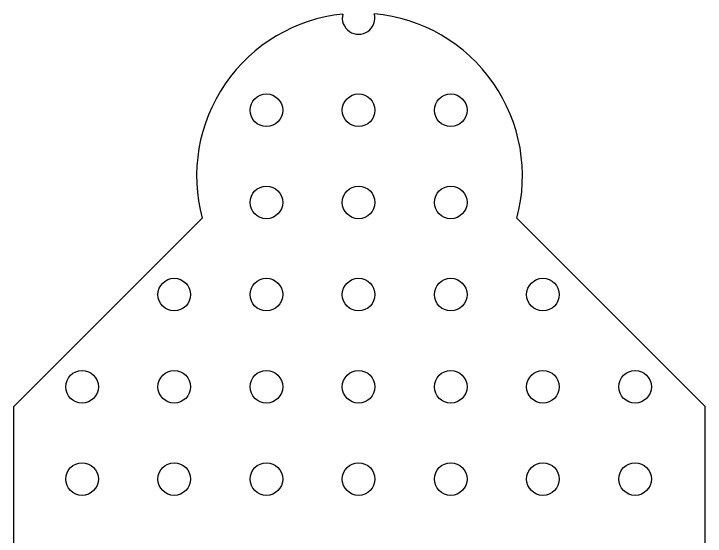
# Model space of a CAD drawing. Header units: inches. Extents: x 1277 to 1304299, y 7085 to 100777.
# Drawn here: x 1298742 to 1300863, y 99175 to 100777 of the extents above; entities that cross this region are included whole.
import ezdxf

# ---------------------------------------------------------------- set-up
doc = ezdxf.new("R2010")
doc.units = ezdxf.units.IN
doc.header["$MEASUREMENT"] = 0

msp = doc.modelspace()

# ---------------------------------------------------------------- linework, layer by layer
for p, q in [((1298741.7, 99572.4), (1299319.4, 100150.1)), ((1300285.3, 100150.1), (1300863, 99572.4)), ((1298741.7, 98865.3), (1298741.7, 99572.4)), ((1300863, 98865.3), (1300863, 99572.4))]:
    msp.add_line(p, q)
for centre in [(1299516.7, 100481.7), (1299799.5, 100481.7), (1300082.4, 100481.7), (1299516.7, 100198.9), (1299799.5, 100198.9), (1300082.4, 100198.9), (1299233.8, 99916), (1299516.7, 99916), (1299799.5, 99916), (1300082.4, 99916), (1300365.2, 99916), (1298951, 99633.2), (1299233.8, 99633.2), (1299516.7, 99633.2), (1299799.5, 99633.2), (1300082.4, 99633.2), (1300365.2, 99633.2), (1300648.1, 99633.2), (1298951, 99350.3), (1299233.8, 99350.3), (1299516.7, 99350.3), (1299799.5, 99350.3), (1300082.4, 99350.3), (1300365.2, 99350.3), (1300648.1, 99350.3)]:
    msp.add_circle(centre, 50)
for centre, radius, start, end in [((1299802.4, 100279.5), 500, 95.8884, 195), ((1299799.5, 100764.5), 50, 165.7749, 14.8932), ((1299802.4, 100279.5), 500, 345, 84.7798)]:
    msp.add_arc(centre, radius, start, end)

doc.saveas('drawing.dxf')
